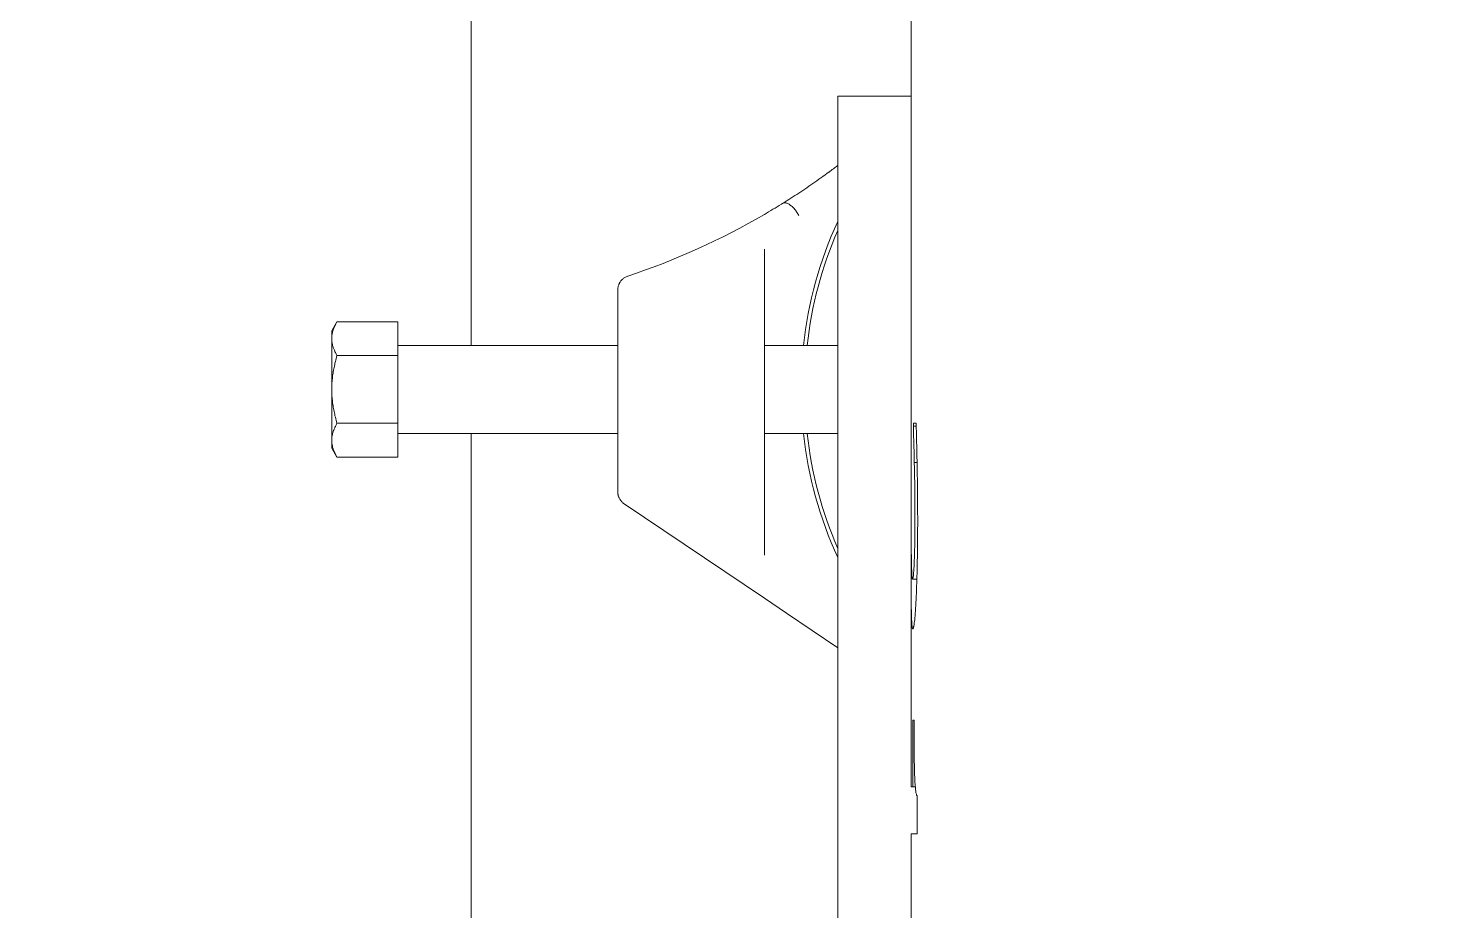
# Model space of a CAD drawing. Extents: x -965262 to 1142518, y -357520 to 71675.
# Drawn here: x -852847.7 to -852655.2, y -93764.9 to -93644.6 of the extents above; entities that cross this region are included whole.
import ezdxf

# ---------------------------------------------------------------- set-up
doc = ezdxf.new("R2010")
doc.units = 0
doc.header["$LTSCALE"] = 10
doc.layers.get('0').update_dxf_attribs({"linetype": 'CONTINUOUS', "lineweight": 30})
doc.layers.add('Оборудование', color=7, linetype='CONTINUOUS', lineweight=30)

msp = doc.modelspace()

# ---------------------------------------------------------------- hatches: boundary and pattern name
at = {"lineweight": 30, "true_color": 0x1b8828}
h = msp.add_hatch(color=106, dxfattribs=at)
h.dxf.hatch_style = 1
h.paths.add_polyline_path([(-851459.79, -90277.67), (-853359.79, -90277.67), (-853359.79, -94944.84), (-851459.79, -94944.84)])
h.paths.add_polyline_path([(-851559.79, -94844.84), (-853259.79, -94844.84), (-853259.79, -90344.85), (-851559.79, -90344.85)], flags=16)

# ---------------------------------------------------------------- linework, layer by layer
at = {"layer": 'Оборудование', "color": 7, "lineweight": 0}
for p, q in [((-852727.29, -93707.29, -2902.58), (-852727.29, -93449.84, -2902.58)), ((-852787.29, -93687.84, -2902.58), (-852787.29, -93593.84, -2902.58)), ((-852737.29, -93653.84, -2902.58), (-852727.29, -93653.84, -2902.58)), ((-852737.29, -94363.84, -2902.58), (-852737.29, -93653.84, -2902.58)), ((-852740.4, -93665.57, -2902.58), (-852740.68, -93665.76, -2902.58)), ((-852740.13, -93665.38, -2902.58), (-852740.4, -93665.57, -2902.58)), ((-852739.85, -93665.18, -2902.58), (-852740.13, -93665.38, -2902.58)), ((-852739.57, -93664.99, -2902.58), (-852739.85, -93665.18, -2902.58)), ((-852739.3, -93664.79, -2902.58), (-852739.57, -93664.99, -2902.58)), ((-852739.02, -93664.59, -2902.58), (-852739.3, -93664.79, -2902.58)), ((-852738.75, -93664.39, -2902.58), (-852739.02, -93664.59, -2902.58)), ((-852738.47, -93664.19, -2902.58), (-852738.75, -93664.39, -2902.58)), ((-852743.41, -93667.59, -2902.58), (-852743.67, -93667.76, -2902.58)), ((-852743.14, -93667.41, -2902.58), (-852743.41, -93667.59, -2902.58)), ((-852742.87, -93667.24, -2902.58), (-852743.14, -93667.41, -2902.58)), ((-852742.6, -93667.06, -2902.58), (-852742.87, -93667.24, -2902.58)), ((-852742.33, -93666.88, -2902.58), (-852742.6, -93667.06, -2902.58)), ((-852742.05, -93666.7, -2902.58), (-852742.33, -93666.88, -2902.58)), ((-852741.78, -93666.52, -2902.58), (-852742.05, -93666.7, -2902.58)), ((-852741.51, -93666.33, -2902.58), (-852741.78, -93666.52, -2902.58)), ((-852741.23, -93666.14, -2902.58), (-852741.51, -93666.33, -2902.58)), ((-852740.95, -93665.96, -2902.58), (-852741.23, -93666.14, -2902.58)), ((-852740.68, -93665.76, -2902.58), (-852740.95, -93665.96, -2902.58)), ((-852744.72, -93668.42, -2902.58), (-852744.98, -93668.58, -2902.58)), ((-852744.98, -93668.58, -2902.58), (-852744.96, -93668.57, -2902.58)), ((-852744.96, -93668.57, -2902.58), (-852744.95, -93668.56, -2902.58)), ((-852744.95, -93668.56, -2902.58), (-852744.93, -93668.55, -2902.58)), ((-852744.93, -93668.55, -2902.58), (-852744.92, -93668.54, -2902.58)), ((-852744.92, -93668.54, -2902.58), (-852744.9, -93668.53, -2902.58)), ((-852744.9, -93668.53, -2902.58), (-852744.89, -93668.53, -2902.58)), ((-852744.89, -93668.53, -2902.58), (-852744.88, -93668.52, -2902.58)), ((-852744.88, -93668.52, -2902.58), (-852744.86, -93668.51, -2902.58)), ((-852744.86, -93668.51, -2902.58), (-852744.85, -93668.5, -2902.58)), ((-852744.85, -93668.5, -2902.58), (-852744.83, -93668.49, -2902.58)), ((-852744.83, -93668.49, -2902.58), (-852744.82, -93668.48, -2902.58)), ((-852744.82, -93668.48, -2902.58), (-852744.8, -93668.48, -2902.58)), ((-852744.8, -93668.48, -2902.58), (-852744.79, -93668.47, -2902.58)), ((-852744.79, -93668.47, -2902.58), (-852744.78, -93668.46, -2902.58)), ((-852744.78, -93668.46, -2902.58), (-852744.76, -93668.45, -2902.58)), ((-852744.76, -93668.45, -2902.58), (-852744.75, -93668.45, -2902.58)), ((-852744.75, -93668.45, -2902.58), (-852744.74, -93668.44, -2902.58)), ((-852744.74, -93668.44, -2902.58), (-852744.72, -93668.43, -2902.58)), ((-852744.46, -93668.26, -2902.58), (-852744.72, -93668.42, -2902.58)), ((-852744.72, -93668.43, -2902.58), (-852744.71, -93668.43, -2902.58)), ((-852744.71, -93668.43, -2902.58), (-852744.7, -93668.42, -2902.58)), ((-852744.7, -93668.42, -2902.58), (-852744.69, -93668.42, -2902.58)), ((-852744.69, -93668.42, -2902.58), (-852744.68, -93668.41, -2902.58)), ((-852744.68, -93668.41, -2902.58), (-852744.67, -93668.41, -2902.58)), ((-852744.67, -93668.41, -2902.58), (-852744.66, -93668.41, -2902.58)), ((-852744.66, -93668.41, -2902.58), (-852744.59, -93668.39, -2902.58)), ((-852744.59, -93668.39, -2902.58), (-852744.52, -93668.39, -2902.58)), ((-852744.52, -93668.39, -2902.58), (-852744.44, -93668.39, -2902.58)), ((-852744.2, -93668.09, -2902.58), (-852744.46, -93668.26, -2902.58)), ((-852744.44, -93668.39, -2902.58), (-852744.36, -93668.41, -2902.58)), ((-852744.36, -93668.41, -2902.58), (-852744.27, -93668.43, -2902.58)), ((-852744.27, -93668.43, -2902.58), (-852744.18, -93668.46, -2902.58)), ((-852743.94, -93667.93, -2902.58), (-852744.2, -93668.09, -2902.58)), ((-852744.18, -93668.46, -2902.58), (-852744.09, -93668.5, -2902.58)), ((-852744.09, -93668.5, -2902.58), (-852744, -93668.55, -2902.58)), ((-852744, -93668.55, -2902.58), (-852743.91, -93668.6, -2902.58)), ((-852743.67, -93667.76, -2902.58), (-852743.94, -93667.93, -2902.58)), ((-852743.91, -93668.6, -2902.58), (-852743.81, -93668.67, -2902.58)), ((-852743.81, -93668.67, -2902.58), (-852743.71, -93668.74, -2902.58)), ((-852743.71, -93668.74, -2902.58), (-852743.62, -93668.81, -2902.58)), ((-852743.62, -93668.81, -2902.58), (-852743.52, -93668.9, -2902.58)), ((-852743.52, -93668.9, -2902.58), (-852743.42, -93668.99, -2902.58)), ((-852743.42, -93668.99, -2902.58), (-852743.33, -93669.08, -2902.58)), ((-852743.33, -93669.08, -2902.58), (-852743.24, -93669.19, -2902.58)), ((-852743.24, -93669.19, -2902.58), (-852743.15, -93669.29, -2902.58)), ((-852743.15, -93669.29, -2902.58), (-852743.06, -93669.4, -2902.58)), ((-852743.06, -93669.4, -2902.58), (-852742.97, -93669.52, -2902.58)), ((-852742.97, -93669.52, -2902.58), (-852742.89, -93669.64, -2902.58)), ((-852742.89, -93669.64, -2902.58), (-852742.81, -93669.76, -2902.58)), ((-852742.81, -93669.76, -2902.58), (-852742.74, -93669.88, -2902.58)), ((-852742.74, -93669.88, -2902.58), (-852742.67, -93670, -2902.58)), ((-852742.67, -93670, -2902.58), (-852742.61, -93670.12, -2902.58)), ((-852747.29, -93680.57, -2902.58), (-852747.29, -93674.7, -2902.58)), ((-852767.03, -93679.29, -2902.58), (-852766.97, -93679.21, -2902.58)), ((-852766.97, -93679.21, -2902.58), (-852766.91, -93679.12, -2902.58)), ((-852766.91, -93679.12, -2902.58), (-852766.85, -93679.04, -2902.58)), ((-852766.85, -93679.04, -2902.58), (-852766.78, -93678.96, -2902.58)), ((-852766.78, -93678.96, -2902.58), (-852766.71, -93678.88, -2902.58)), ((-852766.71, -93678.88, -2902.58), (-852766.64, -93678.81, -2902.58)), ((-852766.64, -93678.81, -2902.58), (-852766.56, -93678.74, -2902.58)), ((-852766.56, -93678.74, -2902.58), (-852766.48, -93678.68, -2902.58)), ((-852766.48, -93678.68, -2902.58), (-852766.39, -93678.62, -2902.58)), ((-852766.39, -93678.62, -2902.58), (-852766.3, -93678.56, -2902.58)), ((-852766.3, -93678.56, -2902.58), (-852766.21, -93678.51, -2902.58)), ((-852766.21, -93678.51, -2902.58), (-852766.12, -93678.47, -2902.58)), ((-852766.12, -93678.47, -2902.58), (-852766.02, -93678.43, -2902.58)), ((-852766.02, -93678.43, -2902.58), (-852765.92, -93678.39, -2902.58)), ((-852767.29, -93680.19, -2902.58), (-852767.28, -93680.08, -2902.58)), ((-852767.29, -93680.29, -2902.58), (-852767.29, -93680.19, -2902.58)), ((-852767.29, -93680.29, -2902.58), (-852767.29, -93680.81, -2902.58)), ((-852767.29, -93680.81, -2902.58), (-852767.29, -93706.89, -2902.58)), ((-852767.28, -93680.08, -2902.58), (-852767.27, -93679.98, -2902.58)), ((-852767.27, -93679.98, -2902.58), (-852767.25, -93679.88, -2902.58)), ((-852767.25, -93679.88, -2902.58), (-852767.22, -93679.77, -2902.58)), ((-852767.22, -93679.77, -2902.58), (-852767.19, -93679.67, -2902.58)), ((-852767.19, -93679.67, -2902.58), (-852767.16, -93679.58, -2902.58)), ((-852767.16, -93679.58, -2902.58), (-852767.12, -93679.48, -2902.58)), ((-852767.12, -93679.48, -2902.58), (-852767.07, -93679.39, -2902.58)), ((-852767.07, -93679.39, -2902.58), (-852767.03, -93679.29, -2902.58)), ((-852747.29, -93707.23, -2902.58), (-852747.29, -93680.57, -2902.58)), ((-852806.29, -93685.84, -2902.58), (-852805.58, -93684.6, -2902.58)), ((-852805.75, -93684.91, -2902.58), (-852805.8, -93685.02, -2902.58)), ((-852805.69, -93684.81, -2902.58), (-852805.75, -93684.91, -2902.58)), ((-852805.64, -93684.71, -2902.58), (-852805.69, -93684.81, -2902.58)), ((-852805.58, -93684.6, -2902.58), (-852805.64, -93684.71, -2902.58)), ((-852797.29, -93684.6, -2902.58), (-852805.58, -93684.6, -2902.58)), ((-852797.29, -93684.6, -2902.58), (-852797.29, -93689.22, -2902.58)), ((-852806.29, -93685.84, -2902.58), (-852806.29, -93686.91, -2902.58)), ((-852806.28, -93686.63, -2902.58), (-852806.29, -93686.72, -2902.58)), ((-852806.29, -93686.72, -2902.58), (-852806.29, -93686.82, -2902.58)), ((-852806.29, -93686.82, -2902.58), (-852806.29, -93686.91, -2902.58)), ((-852806.29, -93686.91, -2902.58), (-852806.29, -93693.84, -2902.58)), ((-852806.29, -93686.91, -2902.58), (-852806.29, -93687, -2902.58)), ((-852806.27, -93686.54, -2902.58), (-852806.28, -93686.63, -2902.58)), ((-852806.26, -93686.45, -2902.58), (-852806.27, -93686.54, -2902.58)), ((-852806.25, -93686.36, -2902.58), (-852806.26, -93686.45, -2902.58)), ((-852806.23, -93686.26, -2902.58), (-852806.25, -93686.36, -2902.58)), ((-852806.21, -93686.17, -2902.58), (-852806.23, -93686.26, -2902.58)), ((-852806.19, -93686.08, -2902.58), (-852806.21, -93686.17, -2902.58)), ((-852806.17, -93685.99, -2902.58), (-852806.19, -93686.08, -2902.58)), ((-852806.14, -93685.89, -2902.58), (-852806.17, -93685.99, -2902.58)), ((-852806.12, -93685.8, -2902.58), (-852806.14, -93685.89, -2902.58)), ((-852806.08, -93685.7, -2902.58), (-852806.12, -93685.8, -2902.58)), ((-852806.05, -93685.61, -2902.58), (-852806.08, -93685.7, -2902.58)), ((-852806.02, -93685.51, -2902.58), (-852806.05, -93685.61, -2902.58)), ((-852805.98, -93685.41, -2902.58), (-852806.02, -93685.51, -2902.58)), ((-852805.94, -93685.32, -2902.58), (-852805.98, -93685.41, -2902.58)), ((-852805.89, -93685.22, -2902.58), (-852805.94, -93685.32, -2902.58)), ((-852805.85, -93685.12, -2902.58), (-852805.89, -93685.22, -2902.58)), ((-852805.8, -93685.02, -2902.58), (-852805.85, -93685.12, -2902.58)), ((-852806.29, -93687, -2902.58), (-852806.29, -93687.09, -2902.58)), ((-852806.29, -93687.09, -2902.58), (-852806.28, -93687.19, -2902.58)), ((-852806.28, -93687.19, -2902.58), (-852806.27, -93687.28, -2902.58)), ((-852806.27, -93687.28, -2902.58), (-852806.26, -93687.37, -2902.58)), ((-852806.26, -93687.37, -2902.58), (-852806.25, -93687.46, -2902.58)), ((-852806.25, -93687.46, -2902.58), (-852806.23, -93687.56, -2902.58)), ((-852806.23, -93687.56, -2902.58), (-852806.21, -93687.65, -2902.58)), ((-852806.21, -93687.65, -2902.58), (-852806.19, -93687.74, -2902.58)), ((-852806.19, -93687.74, -2902.58), (-852806.17, -93687.83, -2902.58)), ((-852806.17, -93687.83, -2902.58), (-852806.14, -93687.93, -2902.58)), ((-852806.14, -93687.93, -2902.58), (-852806.12, -93688.02, -2902.58)), ((-852806.12, -93688.02, -2902.58), (-852806.08, -93688.12, -2902.58)), ((-852806.08, -93688.12, -2902.58), (-852806.05, -93688.21, -2902.58)), ((-852806.05, -93688.21, -2902.58), (-852806.02, -93688.31, -2902.58)), ((-852806.02, -93688.31, -2902.58), (-852805.98, -93688.41, -2902.58)), ((-852805.98, -93688.41, -2902.58), (-852805.94, -93688.5, -2902.58)), ((-852805.94, -93688.5, -2902.58), (-852805.89, -93688.6, -2902.58)), ((-852805.89, -93688.6, -2902.58), (-852805.85, -93688.7, -2902.58)), ((-852805.85, -93688.7, -2902.58), (-852805.8, -93688.8, -2902.58)), ((-852805.8, -93688.8, -2902.58), (-852805.75, -93688.9, -2902.58)), ((-852797.29, -93687.84, -2902.58), (-852767.29, -93687.84, -2902.58)), ((-852747.29, -93687.84, -2902.58), (-852737.29, -93687.84, -2902.58)), ((-852805.94, -93690.65, -2902.58), (-852805.98, -93690.85, -2902.58)), ((-852805.89, -93690.45, -2902.58), (-852805.94, -93690.65, -2902.58)), ((-852805.85, -93690.25, -2902.58), (-852805.89, -93690.45, -2902.58)), ((-852805.8, -93690.05, -2902.58), (-852805.85, -93690.25, -2902.58)), ((-852805.75, -93689.85, -2902.58), (-852805.8, -93690.05, -2902.58)), ((-852805.75, -93688.9, -2902.58), (-852805.69, -93689.01, -2902.58)), ((-852805.69, -93689.64, -2902.58), (-852805.75, -93689.85, -2902.58)), ((-852805.69, -93689.01, -2902.58), (-852805.64, -93689.11, -2902.58)), ((-852805.64, -93689.43, -2902.58), (-852805.69, -93689.64, -2902.58)), ((-852805.64, -93689.11, -2902.58), (-852805.58, -93689.22, -2902.58)), ((-852805.58, -93689.22, -2902.58), (-852805.64, -93689.43, -2902.58)), ((-852797.29, -93689.22, -2902.58), (-852805.58, -93689.22, -2902.58)), ((-852797.29, -93689.22, -2902.58), (-852797.29, -93698.46, -2902.58)), ((-852806.23, -93692.55, -2902.58), (-852806.25, -93692.73, -2902.58)), ((-852806.21, -93692.36, -2902.58), (-852806.23, -93692.55, -2902.58)), ((-852806.19, -93692.17, -2902.58), (-852806.21, -93692.36, -2902.58)), ((-852806.17, -93691.99, -2902.58), (-852806.19, -93692.17, -2902.58)), ((-852806.14, -93691.8, -2902.58), (-852806.17, -93691.99, -2902.58)), ((-852806.12, -93691.61, -2902.58), (-852806.14, -93691.8, -2902.58)), ((-852806.08, -93691.42, -2902.58), (-852806.12, -93691.61, -2902.58)), ((-852806.05, -93691.23, -2902.58), (-852806.08, -93691.42, -2902.58)), ((-852806.02, -93691.04, -2902.58), (-852806.05, -93691.23, -2902.58)), ((-852805.98, -93690.85, -2902.58), (-852806.02, -93691.04, -2902.58)), ((-852806.28, -93693.28, -2902.58), (-852806.29, -93693.47, -2902.58)), ((-852806.29, -93693.47, -2902.58), (-852806.29, -93693.65, -2902.58)), ((-852806.29, -93693.65, -2902.58), (-852806.29, -93693.84, -2902.58)), ((-852806.29, -93693.84, -2902.58), (-852806.29, -93700.77, -2902.58)), ((-852806.29, -93693.84, -2902.58), (-852806.29, -93694.02, -2902.58)), ((-852806.29, -93694.02, -2902.58), (-852806.29, -93694.21, -2902.58)), ((-852806.29, -93694.21, -2902.58), (-852806.28, -93694.39, -2902.58)), ((-852806.27, -93693.1, -2902.58), (-852806.28, -93693.28, -2902.58)), ((-852806.28, -93694.39, -2902.58), (-852806.27, -93694.58, -2902.58)), ((-852806.26, -93692.92, -2902.58), (-852806.27, -93693.1, -2902.58)), ((-852806.27, -93694.58, -2902.58), (-852806.26, -93694.76, -2902.58)), ((-852806.25, -93692.73, -2902.58), (-852806.26, -93692.92, -2902.58)), ((-852806.26, -93694.76, -2902.58), (-852806.25, -93694.95, -2902.58)), ((-852806.25, -93694.95, -2902.58), (-852806.23, -93695.13, -2902.58)), ((-852806.23, -93695.13, -2902.58), (-852806.21, -93695.32, -2902.58)), ((-852806.21, -93695.32, -2902.58), (-852806.19, -93695.5, -2902.58)), ((-852806.19, -93695.5, -2902.58), (-852806.17, -93695.69, -2902.58)), ((-852806.17, -93695.69, -2902.58), (-852806.14, -93695.87, -2902.58)), ((-852806.14, -93695.87, -2902.58), (-852806.12, -93696.06, -2902.58)), ((-852806.12, -93696.06, -2902.58), (-852806.08, -93696.25, -2902.58)), ((-852806.08, -93696.25, -2902.58), (-852806.05, -93696.44, -2902.58)), ((-852806.05, -93696.44, -2902.58), (-852806.02, -93696.64, -2902.58)), ((-852806.02, -93696.64, -2902.58), (-852805.98, -93696.83, -2902.58)), ((-852805.98, -93696.83, -2902.58), (-852805.94, -93697.02, -2902.58)), ((-852805.94, -93697.02, -2902.58), (-852805.89, -93697.22, -2902.58)), ((-852805.89, -93697.22, -2902.58), (-852805.85, -93697.42, -2902.58)), ((-852805.85, -93697.42, -2902.58), (-852805.8, -93697.62, -2902.58)), ((-852805.8, -93697.62, -2902.58), (-852805.75, -93697.83, -2902.58)), ((-852805.75, -93697.83, -2902.58), (-852805.69, -93698.03, -2902.58)), ((-852805.69, -93698.03, -2902.58), (-852805.64, -93698.24, -2902.58)), ((-852805.64, -93698.24, -2902.58), (-852805.58, -93698.46, -2902.58)), ((-852805.58, -93698.46, -2902.58), (-852805.64, -93698.56, -2902.58)), ((-852797.29, -93698.46, -2902.58), (-852805.58, -93698.46, -2902.58)), ((-852797.29, -93698.46, -2902.58), (-852797.29, -93703.08, -2902.58)), ((-852726.59, -93698.46, -2902.58), (-852726.97, -93698.46, -2902.58)), ((-852726.97, -93698.86, -2902.58), (-852726.97, -93698.46, -2902.58)), ((-852726.59, -93698.46, -2902.58), (-852726.58, -93698.8, -2902.58)), ((-852806.27, -93700.4, -2902.58), (-852806.28, -93700.49, -2902.58)), ((-852806.26, -93700.3, -2902.58), (-852806.27, -93700.4, -2902.58)), ((-852806.25, -93700.21, -2902.58), (-852806.26, -93700.3, -2902.58)), ((-852806.23, -93700.12, -2902.58), (-852806.25, -93700.21, -2902.58)), ((-852806.21, -93700.03, -2902.58), (-852806.23, -93700.12, -2902.58)), ((-852806.19, -93699.93, -2902.58), (-852806.21, -93700.03, -2902.58)), ((-852806.17, -93699.84, -2902.58), (-852806.19, -93699.93, -2902.58)), ((-852806.14, -93699.75, -2902.58), (-852806.17, -93699.84, -2902.58)), ((-852806.12, -93699.65, -2902.58), (-852806.14, -93699.75, -2902.58)), ((-852806.08, -93699.56, -2902.58), (-852806.12, -93699.65, -2902.58)), ((-852806.05, -93699.46, -2902.58), (-852806.08, -93699.56, -2902.58)), ((-852806.02, -93699.37, -2902.58), (-852806.05, -93699.46, -2902.58)), ((-852805.98, -93699.27, -2902.58), (-852806.02, -93699.37, -2902.58)), ((-852805.94, -93699.17, -2902.58), (-852805.98, -93699.27, -2902.58)), ((-852805.89, -93699.07, -2902.58), (-852805.94, -93699.17, -2902.58)), ((-852805.85, -93698.97, -2902.58), (-852805.89, -93699.07, -2902.58)), ((-852805.8, -93698.87, -2902.58), (-852805.85, -93698.97, -2902.58)), ((-852805.75, -93698.77, -2902.58), (-852805.8, -93698.87, -2902.58)), ((-852805.69, -93698.67, -2902.58), (-852805.75, -93698.77, -2902.58)), ((-852805.64, -93698.56, -2902.58), (-852805.69, -93698.67, -2902.58)), ((-852797.29, -93699.84, -2902.58), (-852767.29, -93699.84, -2902.58)), ((-852787.29, -94317.84, -2902.58), (-852787.29, -93699.84, -2902.58)), ((-852747.29, -93699.84, -2902.58), (-852737.29, -93699.84, -2902.58)), ((-852726.58, -93698.86, -2902.58), (-852726.97, -93698.86, -2902.58)), ((-852726.97, -93699.06, -2902.58), (-852726.97, -93698.86, -2902.58)), ((-852726.96, -93699.25, -2902.58), (-852726.97, -93699.06, -2902.58)), ((-852726.95, -93699.45, -2902.58), (-852726.96, -93699.25, -2902.58)), ((-852726.95, -93699.64, -2902.58), (-852726.95, -93699.45, -2902.58)), ((-852726.94, -93699.84, -2902.58), (-852726.95, -93699.64, -2902.58)), ((-852726.94, -93700.04, -2902.58), (-852726.94, -93699.84, -2902.58)), ((-852726.93, -93700.24, -2902.58), (-852726.94, -93700.04, -2902.58)), ((-852726.93, -93700.43, -2902.58), (-852726.93, -93700.24, -2902.58)), ((-852726.58, -93698.8, -2902.58), (-852726.57, -93699.15, -2902.58)), ((-852726.57, -93699.15, -2902.58), (-852726.56, -93699.51, -2902.58)), ((-852726.56, -93699.51, -2902.58), (-852726.55, -93699.89, -2902.58)), ((-852726.55, -93699.89, -2902.58), (-852726.54, -93700.27, -2902.58)), ((-852726.54, -93700.27, -2902.58), (-852726.53, -93700.66, -2902.58)), ((-852806.28, -93700.49, -2902.58), (-852806.29, -93700.58, -2902.58)), ((-852806.29, -93700.58, -2902.58), (-852806.29, -93700.67, -2902.58)), ((-852806.29, -93700.67, -2902.58), (-852806.29, -93700.77, -2902.58)), ((-852806.29, -93700.77, -2902.58), (-852806.29, -93701.84, -2902.58)), ((-852806.29, -93700.77, -2902.58), (-852806.29, -93700.86, -2902.58)), ((-852806.29, -93700.86, -2902.58), (-852806.29, -93700.95, -2902.58)), ((-852806.29, -93700.95, -2902.58), (-852806.28, -93701.04, -2902.58)), ((-852806.29, -93701.84, -2902.58), (-852805.58, -93703.08, -2902.58)), ((-852806.28, -93701.04, -2902.58), (-852806.27, -93701.14, -2902.58)), ((-852806.27, -93701.14, -2902.58), (-852806.26, -93701.23, -2902.58)), ((-852806.26, -93701.23, -2902.58), (-852806.25, -93701.32, -2902.58)), ((-852806.25, -93701.32, -2902.58), (-852806.23, -93701.41, -2902.58)), ((-852806.23, -93701.41, -2902.58), (-852806.21, -93701.5, -2902.58)), ((-852806.21, -93701.5, -2902.58), (-852806.19, -93701.6, -2902.58)), ((-852806.19, -93701.6, -2902.58), (-852806.17, -93701.69, -2902.58)), ((-852806.17, -93701.69, -2902.58), (-852806.14, -93701.78, -2902.58)), ((-852806.14, -93701.78, -2902.58), (-852806.12, -93701.88, -2902.58)), ((-852806.12, -93701.88, -2902.58), (-852806.08, -93701.97, -2902.58)), ((-852806.08, -93701.97, -2902.58), (-852806.05, -93702.07, -2902.58)), ((-852806.05, -93702.07, -2902.58), (-852806.02, -93702.16, -2902.58)), ((-852806.02, -93702.16, -2902.58), (-852805.98, -93702.26, -2902.58)), ((-852805.98, -93702.26, -2902.58), (-852805.94, -93702.36, -2902.58)), ((-852726.92, -93700.63, -2902.58), (-852726.93, -93700.43, -2902.58)), ((-852726.91, -93700.83, -2902.58), (-852726.92, -93700.63, -2902.58)), ((-852726.91, -93701.03, -2902.58), (-852726.91, -93700.83, -2902.58)), ((-852726.9, -93701.24, -2902.58), (-852726.91, -93701.03, -2902.58)), ((-852726.9, -93701.44, -2902.58), (-852726.9, -93701.24, -2902.58)), ((-852726.89, -93701.65, -2902.58), (-852726.9, -93701.44, -2902.58)), ((-852726.89, -93701.86, -2902.58), (-852726.89, -93701.65, -2902.58)), ((-852726.88, -93702.07, -2902.58), (-852726.89, -93701.86, -2902.58)), ((-852726.88, -93702.29, -2902.58), (-852726.88, -93702.07, -2902.58)), ((-852726.87, -93702.5, -2902.58), (-852726.88, -93702.29, -2902.58)), ((-852726.53, -93700.66, -2902.58), (-852726.52, -93701.06, -2902.58)), ((-852726.52, -93701.06, -2902.58), (-852726.51, -93701.46, -2902.58)), ((-852726.51, -93701.46, -2902.58), (-852726.5, -93701.87, -2902.58)), ((-852726.5, -93701.87, -2902.58), (-852726.49, -93702.29, -2902.58)), ((-852726.49, -93702.29, -2902.58), (-852726.48, -93702.71, -2902.58)), ((-852805.94, -93702.36, -2902.58), (-852805.89, -93702.46, -2902.58)), ((-852805.89, -93702.46, -2902.58), (-852805.85, -93702.56, -2902.58)), ((-852805.85, -93702.56, -2902.58), (-852805.8, -93702.66, -2902.58)), ((-852805.8, -93702.66, -2902.58), (-852805.75, -93702.76, -2902.58)), ((-852805.75, -93702.76, -2902.58), (-852805.69, -93702.86, -2902.58)), ((-852805.69, -93702.86, -2902.58), (-852805.64, -93702.97, -2902.58)), ((-852805.64, -93702.97, -2902.58), (-852805.58, -93703.08, -2902.58)), ((-852797.29, -93703.08, -2902.58), (-852805.58, -93703.08, -2902.58)), ((-852726.86, -93702.72, -2902.58), (-852726.87, -93702.5, -2902.58)), ((-852726.86, -93702.94, -2902.58), (-852726.86, -93702.72, -2902.58)), ((-852726.85, -93703.15, -2902.58), (-852726.86, -93702.94, -2902.58)), ((-852726.85, -93703.37, -2902.58), (-852726.85, -93703.15, -2902.58)), ((-852726.84, -93703.59, -2902.58), (-852726.85, -93703.37, -2902.58)), ((-852726.84, -93703.81, -2902.58), (-852726.84, -93703.59, -2902.58)), ((-852726.46, -93703.81, -2902.58), (-852726.84, -93703.81, -2902.58)), ((-852726.83, -93704.57, -2902.58), (-852726.84, -93703.81, -2902.58)), ((-852726.48, -93702.71, -2902.58), (-852726.48, -93703.13, -2902.58)), ((-852726.48, -93703.13, -2902.58), (-852726.47, -93703.55, -2902.58)), ((-852726.47, -93703.55, -2902.58), (-852726.46, -93703.97, -2902.58)), ((-852726.46, -93703.97, -2902.58), (-852726.45, -93704.4, -2902.58)), ((-852726.81, -93705.26, -2902.58), (-852726.83, -93704.57, -2902.58)), ((-852726.8, -93705.88, -2902.58), (-852726.81, -93705.26, -2902.58)), ((-852726.79, -93706.41, -2902.58), (-852726.8, -93705.88, -2902.58)), ((-852726.45, -93704.4, -2902.58), (-852726.44, -93704.88, -2902.58)), ((-852726.44, -93704.88, -2902.58), (-852726.43, -93705.46, -2902.58)), ((-852726.43, -93705.46, -2902.58), (-852726.42, -93706.12, -2902.58)), ((-852726.42, -93706.12, -2902.58), (-852726.41, -93706.86, -2902.58)), ((-852767.29, -93706.89, -2902.58), (-852767.29, -93707.77, -2902.58)), ((-852767.29, -93707.86, -2902.58), (-852767.29, -93707.77, -2902.58)), ((-852767.28, -93707.94, -2902.58), (-852767.29, -93707.86, -2902.58)), ((-852767.28, -93708.02, -2902.58), (-852767.28, -93707.94, -2902.58)), ((-852767.26, -93708.1, -2902.58), (-852767.28, -93708.02, -2902.58)), ((-852767.25, -93708.18, -2902.58), (-852767.26, -93708.1, -2902.58)), ((-852747.29, -93716.44, -2902.58), (-852747.29, -93707.23, -2902.58)), ((-852727.29, -93710.13, -2902.58), (-852727.29, -93707.29, -2902.58)), ((-852727.27, -93707.29, -2902.58), (-852727.29, -93707.29, -2902.58)), ((-852727.27, -93707.29, -2902.58), (-852727.27, -93709.52, -2902.58)), ((-852726.79, -93706.86, -2902.58), (-852726.79, -93706.41, -2902.58)), ((-852726.78, -93707.19, -2902.58), (-852726.79, -93706.86, -2902.58)), ((-852726.78, -93707.42, -2902.58), (-852726.78, -93707.19, -2902.58)), ((-852726.78, -93707.63, -2902.58), (-852726.78, -93707.42, -2902.58)), ((-852726.77, -93707.84, -2902.58), (-852726.78, -93707.63, -2902.58)), ((-852726.77, -93708.04, -2902.58), (-852726.77, -93707.84, -2902.58)), ((-852726.77, -93708.25, -2902.58), (-852726.77, -93708.04, -2902.58)), ((-852726.41, -93706.86, -2902.58), (-852726.4, -93707.68, -2902.58)), ((-852726.4, -93707.68, -2902.58), (-852726.4, -93708.56, -2902.58)), ((-852767.23, -93708.26, -2902.58), (-852767.25, -93708.18, -2902.58)), ((-852767.21, -93708.34, -2902.58), (-852767.23, -93708.26, -2902.58)), ((-852767.19, -93708.41, -2902.58), (-852767.21, -93708.34, -2902.58)), ((-852767.16, -93708.49, -2902.58), (-852767.19, -93708.41, -2902.58)), ((-852767.13, -93708.57, -2902.58), (-852767.16, -93708.49, -2902.58)), ((-852767.09, -93708.64, -2902.58), (-852767.13, -93708.57, -2902.58)), ((-852767.06, -93708.71, -2902.58), (-852767.09, -93708.64, -2902.58)), ((-852767.02, -93708.78, -2902.58), (-852767.06, -93708.71, -2902.58)), ((-852766.97, -93708.85, -2902.58), (-852767.02, -93708.78, -2902.58)), ((-852766.93, -93708.92, -2902.58), (-852766.97, -93708.85, -2902.58)), ((-852766.88, -93708.99, -2902.58), (-852766.93, -93708.92, -2902.58)), ((-852766.83, -93709.05, -2902.58), (-852766.88, -93708.99, -2902.58)), ((-852766.78, -93709.11, -2902.58), (-852766.83, -93709.05, -2902.58)), ((-852766.72, -93709.17, -2902.58), (-852766.78, -93709.11, -2902.58)), ((-852766.66, -93709.23, -2902.58), (-852766.72, -93709.17, -2902.58)), ((-852766.6, -93709.28, -2902.58), (-852766.66, -93709.23, -2902.58)), ((-852766.54, -93709.34, -2902.58), (-852766.6, -93709.28, -2902.58)), ((-852766.48, -93709.39, -2902.58), (-852766.54, -93709.34, -2902.58)), ((-852766.41, -93709.43, -2902.58), (-852766.48, -93709.39, -2902.58)), ((-852766.41, -93709.43, -2902.58), (-852766.41, -93709.43, -2902.58)), ((-852747.29, -93722.32, -2902.58), (-852766.41, -93709.43, -2902.58)), ((-852727.27, -93709.52, -2902.58), (-852727.27, -93710.2, -2902.58)), ((-852726.77, -93708.46, -2902.58), (-852726.77, -93708.25, -2902.58)), ((-852726.77, -93708.67, -2902.58), (-852726.77, -93708.46, -2902.58)), ((-852726.76, -93708.87, -2902.58), (-852726.77, -93708.67, -2902.58)), ((-852726.76, -93709.08, -2902.58), (-852726.76, -93708.87, -2902.58)), ((-852726.76, -93709.29, -2902.58), (-852726.76, -93709.08, -2902.58)), ((-852726.76, -93709.5, -2902.58), (-852726.76, -93709.29, -2902.58)), ((-852726.76, -93709.71, -2902.58), (-852726.76, -93709.5, -2902.58)), ((-852726.76, -93709.92, -2902.58), (-852726.76, -93709.71, -2902.58)), ((-852726.76, -93710.13, -2902.58), (-852726.76, -93709.92, -2902.58)), ((-852726.4, -93708.56, -2902.58), (-852726.39, -93709.49, -2902.58)), ((-852726.39, -93709.49, -2902.58), (-852726.39, -93710.48, -2902.58)), ((-852727.29, -93710.59, -2902.58), (-852727.29, -93710.13, -2902.58)), ((-852727.29, -93711.04, -2902.58), (-852727.29, -93710.59, -2902.58)), ((-852727.29, -93711.48, -2902.58), (-852727.29, -93711.04, -2902.58)), ((-852727.29, -93711.89, -2902.58), (-852727.29, -93711.48, -2902.58)), ((-852727.29, -93712.29, -2902.58), (-852727.29, -93711.89, -2902.58)), ((-852727.27, -93710.2, -2902.58), (-852727.27, -93710.89, -2902.58)), ((-852727.27, -93710.89, -2902.58), (-852727.27, -93711.57, -2902.58)), ((-852727.27, -93711.57, -2902.58), (-852727.27, -93712.25, -2902.58)), ((-852726.76, -93710.34, -2902.58), (-852726.76, -93710.13, -2902.58)), ((-852726.76, -93710.55, -2902.58), (-852726.76, -93710.34, -2902.58)), ((-852726.76, -93710.77, -2902.58), (-852726.76, -93710.55, -2902.58)), ((-852726.76, -93710.98, -2902.58), (-852726.76, -93710.77, -2902.58)), ((-852726.76, -93711.59, -2902.58), (-852726.76, -93710.98, -2902.58)), ((-852726.76, -93712.15, -2902.58), (-852726.76, -93711.59, -2902.58)), ((-852726.39, -93710.48, -2902.58), (-852726.38, -93711.5, -2902.58)), ((-852726.38, -93711.5, -2902.58), (-852726.38, -93711.94, -2902.58)), ((-852726.38, -93711.94, -2902.58), (-852726.38, -93712.37, -2902.58)), ((-852727.29, -93712.68, -2902.58), (-852727.29, -93712.29, -2902.58)), ((-852727.29, -93713.04, -2902.58), (-852727.29, -93712.68, -2902.58)), ((-852727.29, -93713.39, -2902.58), (-852727.29, -93713.04, -2902.58)), ((-852727.29, -93713.71, -2902.58), (-852727.29, -93713.39, -2902.58)), ((-852727.28, -93714.02, -2902.58), (-852727.29, -93713.71, -2902.58)), ((-852727.27, -93712.25, -2902.58), (-852727.27, -93712.92, -2902.58)), ((-852727.27, -93712.92, -2902.58), (-852727.26, -93713.58, -2902.58)), ((-852727.26, -93713.58, -2902.58), (-852727.26, -93714.23, -2902.58)), ((-852726.77, -93713.49, -2902.58), (-852726.76, -93713.1, -2902.58)), ((-852726.77, -93713.82, -2902.58), (-852726.77, -93713.49, -2902.58)), ((-852726.77, -93714.09, -2902.58), (-852726.77, -93713.82, -2902.58)), ((-852726.76, -93712.66, -2902.58), (-852726.76, -93712.15, -2902.58)), ((-852726.76, -93713.1, -2902.58), (-852726.76, -93712.66, -2902.58)), ((-852726.38, -93712.37, -2902.58), (-852726.39, -93712.81, -2902.58)), ((-852726.39, -93712.81, -2902.58), (-852726.39, -93713.25, -2902.58)), ((-852726.39, -93713.25, -2902.58), (-852726.39, -93713.69, -2902.58)), ((-852726.39, -93713.69, -2902.58), (-852726.39, -93714.14, -2902.58)), ((-852727.28, -93714.31, -2902.58), (-852727.28, -93714.02, -2902.58)), ((-852727.28, -93714.58, -2902.58), (-852727.28, -93714.31, -2902.58)), ((-852727.28, -93714.83, -2902.58), (-852727.28, -93714.58, -2902.58)), ((-852727.28, -93715.07, -2902.58), (-852727.28, -93714.83, -2902.58)), ((-852727.28, -93715.3, -2902.58), (-852727.28, -93715.07, -2902.58)), ((-852727.28, -93715.53, -2902.58), (-852727.28, -93715.3, -2902.58)), ((-852727.28, -93715.75, -2902.58), (-852727.28, -93715.53, -2902.58)), ((-852727.28, -93715.98, -2902.58), (-852727.28, -93715.75, -2902.58)), ((-852727.26, -93714.23, -2902.58), (-852727.26, -93714.87, -2902.58)), ((-852727.26, -93714.87, -2902.58), (-852727.25, -93715.47, -2902.58)), ((-852727.25, -93715.47, -2902.58), (-852727.25, -93716.04, -2902.58)), ((-852726.8, -93715.56, -2902.58), (-852726.79, -93715.38, -2902.58)), ((-852726.8, -93715.73, -2902.58), (-852726.8, -93715.56, -2902.58)), ((-852726.8, -93715.9, -2902.58), (-852726.8, -93715.73, -2902.58)), ((-852726.79, -93715.03, -2902.58), (-852726.78, -93714.85, -2902.58)), ((-852726.79, -93715.2, -2902.58), (-852726.79, -93715.03, -2902.58)), ((-852726.79, -93715.38, -2902.58), (-852726.79, -93715.2, -2902.58)), ((-852726.78, -93714.29, -2902.58), (-852726.77, -93714.09, -2902.58)), ((-852726.78, -93714.48, -2902.58), (-852726.78, -93714.29, -2902.58)), ((-852726.78, -93714.66, -2902.58), (-852726.78, -93714.48, -2902.58)), ((-852726.78, -93714.85, -2902.58), (-852726.78, -93714.66, -2902.58)), ((-852726.4, -93715.45, -2902.58), (-852726.41, -93715.89, -2902.58)), ((-852726.39, -93714.14, -2902.58), (-852726.4, -93714.58, -2902.58)), ((-852726.4, -93714.58, -2902.58), (-852726.4, -93715.02, -2902.58)), ((-852726.4, -93715.02, -2902.58), (-852726.4, -93715.45, -2902.58)), ((-852727.29, -93717.26, -2902.58), (-852727.29, -93717.26, -2902.58)), ((-852727.23, -93717.26, -2902.58), (-852727.29, -93717.26, -2902.58)), ((-852727.29, -93718.06, -2902.58), (-852727.29, -93717.26, -2902.58)), ((-852727.29, -93717.26, -2902.58), (-852727.29, -93717.42, -2902.58)), ((-852727.29, -93717.42, -2902.58), (-852727.29, -93717.58, -2902.58)), ((-852727.29, -93717.58, -2902.58), (-852727.29, -93717.73, -2902.58)), ((-852727.29, -93717.73, -2902.58), (-852727.29, -93717.89, -2902.58)), ((-852727.28, -93716.2, -2902.58), (-852727.28, -93715.98, -2902.58)), ((-852727.28, -93716.42, -2902.58), (-852727.28, -93716.2, -2902.58)), ((-852727.28, -93716.63, -2902.58), (-852727.28, -93716.42, -2902.58)), ((-852727.28, -93716.84, -2902.58), (-852727.28, -93716.63, -2902.58)), ((-852727.28, -93717.05, -2902.58), (-852727.28, -93716.84, -2902.58)), ((-852727.28, -93717.26, -2902.58), (-852727.28, -93717.05, -2902.58)), ((-852727.25, -93716.04, -2902.58), (-852727.24, -93716.57, -2902.58)), ((-852727.24, -93716.57, -2902.58), (-852727.24, -93717.06, -2902.58)), ((-852727.24, -93717.06, -2902.58), (-852727.23, -93717.5, -2902.58)), ((-852727.23, -93717.5, -2902.58), (-852727.22, -93717.89, -2902.58)), ((-852726.87, -93717.81, -2902.58), (-852726.86, -93717.69, -2902.58)), ((-852726.86, -93717.57, -2902.58), (-852726.85, -93717.45, -2902.58)), ((-852726.86, -93717.69, -2902.58), (-852726.86, -93717.57, -2902.58)), ((-852726.85, -93717.32, -2902.58), (-852726.84, -93717.19, -2902.58)), ((-852726.85, -93717.45, -2902.58), (-852726.85, -93717.32, -2902.58)), ((-852726.84, -93717.06, -2902.58), (-852726.83, -93716.9, -2902.58)), ((-852726.84, -93717.19, -2902.58), (-852726.84, -93717.06, -2902.58)), ((-852726.83, -93716.73, -2902.58), (-852726.82, -93716.57, -2902.58)), ((-852726.83, -93716.9, -2902.58), (-852726.83, -93716.73, -2902.58)), ((-852726.82, -93716.41, -2902.58), (-852726.81, -93716.24, -2902.58)), ((-852726.82, -93716.57, -2902.58), (-852726.82, -93716.41, -2902.58)), ((-852726.81, -93716.07, -2902.58), (-852726.8, -93715.9, -2902.58)), ((-852726.81, -93716.24, -2902.58), (-852726.81, -93716.07, -2902.58)), ((-852726.43, -93717.17, -2902.58), (-852726.44, -93717.59, -2902.58)), ((-852726.44, -93717.59, -2902.58), (-852726.44, -93718.02, -2902.58)), ((-852726.42, -93716.75, -2902.58), (-852726.43, -93717.17, -2902.58)), ((-852726.41, -93716.32, -2902.58), (-852726.42, -93716.75, -2902.58)), ((-852726.41, -93715.89, -2902.58), (-852726.41, -93716.32, -2902.58)), ((-852727.29, -93717.89, -2902.58), (-852727.29, -93718.05, -2902.58)), ((-852727.29, -93718.05, -2902.58), (-852727.29, -93718.21, -2902.58)), ((-852727.28, -93718.84, -2902.58), (-852727.29, -93718.06, -2902.58)), ((-852727.29, -93718.21, -2902.58), (-852727.29, -93718.37, -2902.58)), ((-852727.29, -93718.37, -2902.58), (-852727.29, -93718.53, -2902.58)), ((-852727.29, -93718.53, -2902.58), (-852727.29, -93718.68, -2902.58)), ((-852727.29, -93718.68, -2902.58), (-852727.29, -93718.84, -2902.58)), ((-852727.29, -93718.84, -2902.58), (-852727.29, -93719, -2902.58)), ((-852727.29, -93719, -2902.58), (-852727.29, -93719.15, -2902.58)), ((-852727.29, -93719.15, -2902.58), (-852727.29, -93719.31, -2902.58)), ((-852727.29, -93719.31, -2902.58), (-852727.29, -93719.46, -2902.58)), ((-852727.29, -93719.46, -2902.58), (-852727.29, -93719.62, -2902.58)), ((-852727.29, -93719.62, -2902.58), (-852727.29, -93719.77, -2902.58)), ((-852727.28, -93719.6, -2902.58), (-852727.28, -93718.84, -2902.58)), ((-852727.28, -93720.34, -2902.58), (-852727.28, -93719.6, -2902.58)), ((-852727.22, -93717.89, -2902.58), (-852727.21, -93718.25, -2902.58)), ((-852727.21, -93718.25, -2902.58), (-852727.2, -93718.57, -2902.58)), ((-852727.2, -93718.57, -2902.58), (-852727.19, -93718.84, -2902.58)), ((-852727.19, -93718.84, -2902.58), (-852727.18, -93719.08, -2902.58)), ((-852727.18, -93719.08, -2902.58), (-852727.16, -93719.28, -2902.58)), ((-852727.16, -93719.28, -2902.58), (-852727.15, -93719.43, -2902.58)), ((-852727.15, -93719.43, -2902.58), (-852727.13, -93719.55, -2902.58)), ((-852727.13, -93719.55, -2902.58), (-852727.11, -93719.63, -2902.58)), ((-852727.11, -93719.63, -2902.58), (-852727.09, -93719.67, -2902.58)), ((-852727.06, -93719.68, -2902.58), (-852727.05, -93719.66, -2902.58)), ((-852727.05, -93719.66, -2902.58), (-852727.03, -93719.62, -2902.58)), ((-852727.03, -93719.62, -2902.58), (-852727.02, -93719.56, -2902.58)), ((-852727.02, -93719.56, -2902.58), (-852727, -93719.47, -2902.58)), ((-852727, -93719.47, -2902.58), (-852726.99, -93719.37, -2902.58)), ((-852726.99, -93719.37, -2902.58), (-852726.97, -93719.25, -2902.58)), ((-852726.97, -93719.25, -2902.58), (-852726.95, -93719.1, -2902.58)), ((-852726.95, -93719.1, -2902.58), (-852726.94, -93718.94, -2902.58)), ((-852726.94, -93718.94, -2902.58), (-852726.93, -93718.78, -2902.58)), ((-852726.93, -93718.78, -2902.58), (-852726.92, -93718.63, -2902.58)), ((-852726.92, -93718.63, -2902.58), (-852726.91, -93718.48, -2902.58)), ((-852726.91, -93718.48, -2902.58), (-852726.9, -93718.35, -2902.58)), ((-852726.9, -93718.35, -2902.58), (-852726.89, -93718.25, -2902.58)), ((-852726.89, -93718.14, -2902.58), (-852726.88, -93718.03, -2902.58)), ((-852726.89, -93718.25, -2902.58), (-852726.89, -93718.14, -2902.58)), ((-852726.88, -93718.03, -2902.58), (-852726.87, -93717.92, -2902.58)), ((-852726.87, -93717.92, -2902.58), (-852726.87, -93717.81, -2902.58)), ((-852726.48, -93719.33, -2902.58), (-852726.49, -93719.78, -2902.58)), ((-852726.47, -93718.89, -2902.58), (-852726.48, -93719.33, -2902.58)), ((-852726.45, -93718.45, -2902.58), (-852726.47, -93718.89, -2902.58)), ((-852726.44, -93718.02, -2902.58), (-852726.45, -93718.45, -2902.58)), ((-852727.29, -93719.77, -2902.58), (-852727.29, -93719.93, -2902.58)), ((-852727.29, -93719.93, -2902.58), (-852727.29, -93720.08, -2902.58)), ((-852727.29, -93720.08, -2902.58), (-852727.29, -93720.23, -2902.58)), ((-852727.29, -93720.23, -2902.58), (-852727.29, -93720.38, -2902.58)), ((-852727.29, -93720.38, -2902.58), (-852727.29, -93720.54, -2902.58)), ((-852727.29, -93720.54, -2902.58), (-852727.29, -93720.69, -2902.58)), ((-852727.29, -93720.69, -2902.58), (-852727.29, -93720.88, -2902.58)), ((-852727.29, -93720.88, -2902.58), (-852727.29, -93721.11, -2902.58)), ((-852727.29, -93748.01, -2902.58), (-852727.29, -93721.11, -2902.58)), ((-852727.27, -93721.06, -2902.58), (-852727.28, -93720.34, -2902.58)), ((-852727.27, -93721.73, -2902.58), (-852727.27, -93721.06, -2902.58)), ((-852727.09, -93719.67, -2902.58), (-852727.07, -93719.69, -2902.58)), ((-852727.07, -93719.69, -2902.58), (-852727.06, -93719.68, -2902.58)), ((-852726.49, -93719.69, -2902.58), (-852727.07, -93719.69, -2902.58)), ((-852726.56, -93721.59, -2902.58), (-852726.58, -93722.04, -2902.58)), ((-852726.54, -93721.13, -2902.58), (-852726.56, -93721.59, -2902.58)), ((-852726.52, -93720.68, -2902.58), (-852726.54, -93721.13, -2902.58)), ((-852726.51, -93720.23, -2902.58), (-852726.52, -93720.68, -2902.58)), ((-852726.49, -93719.78, -2902.58), (-852726.51, -93720.23, -2902.58)), ((-852744.27, -93724.36, -2902.58), (-852747.29, -93722.32, -2902.58)), ((-852727.26, -93722.38, -2902.58), (-852727.27, -93721.73, -2902.58)), ((-852727.26, -93722.99, -2902.58), (-852727.26, -93722.38, -2902.58)), ((-852727.25, -93723.56, -2902.58), (-852727.26, -93722.99, -2902.58)), ((-852726.64, -93723.3, -2902.58), (-852726.67, -93723.68, -2902.58)), ((-852726.62, -93722.9, -2902.58), (-852726.64, -93723.3, -2902.58)), ((-852726.6, -93722.48, -2902.58), (-852726.62, -93722.9, -2902.58)), ((-852726.58, -93722.04, -2902.58), (-852726.6, -93722.48, -2902.58)), ((-852744.27, -93724.36, -2902.58), (-852737.29, -93729.06, -2902.58)), ((-852727.24, -93724.07, -2902.58), (-852727.25, -93723.56, -2902.58)), ((-852727.23, -93724.51, -2902.58), (-852727.24, -93724.07, -2902.58)), ((-852727.22, -93724.88, -2902.58), (-852727.23, -93724.51, -2902.58)), ((-852727.21, -93725.19, -2902.58), (-852727.22, -93724.88, -2902.58)), ((-852727.19, -93725.45, -2902.58), (-852727.21, -93725.19, -2902.58)), ((-852726.79, -93725.25, -2902.58), (-852726.82, -93725.47, -2902.58)), ((-852726.77, -93724.99, -2902.58), (-852726.79, -93725.25, -2902.58)), ((-852726.74, -93724.7, -2902.58), (-852726.77, -93724.99, -2902.58)), ((-852726.72, -93724.38, -2902.58), (-852726.74, -93724.7, -2902.58)), ((-852726.69, -93724.04, -2902.58), (-852726.72, -93724.38, -2902.58)), ((-852726.67, -93723.68, -2902.58), (-852726.69, -93724.04, -2902.58)), ((-852727.18, -93725.66, -2902.58), (-852727.19, -93725.45, -2902.58)), ((-852727.17, -93725.84, -2902.58), (-852727.18, -93725.66, -2902.58)), ((-852727.16, -93726, -2902.58), (-852727.17, -93725.84, -2902.58)), ((-852727.14, -93726.13, -2902.58), (-852727.16, -93726, -2902.58)), ((-852727.13, -93726.25, -2902.58), (-852727.14, -93726.13, -2902.58)), ((-852727.12, -93726.34, -2902.58), (-852727.13, -93726.25, -2902.58)), ((-852727.1, -93726.41, -2902.58), (-852727.12, -93726.34, -2902.58)), ((-852727.08, -93726.46, -2902.58), (-852727.1, -93726.41, -2902.58)), ((-852727.07, -93726.49, -2902.58), (-852727.08, -93726.46, -2902.58)), ((-852727.05, -93726.5, -2902.58), (-852727.07, -93726.49, -2902.58)), ((-852727.03, -93726.49, -2902.58), (-852727.05, -93726.5, -2902.58)), ((-852727.02, -93726.48, -2902.58), (-852727.03, -93726.49, -2902.58)), ((-852727.01, -93726.46, -2902.58), (-852727.02, -93726.48, -2902.58)), ((-852726.99, -93726.43, -2902.58), (-852727.01, -93726.46, -2902.58)), ((-852726.98, -93726.39, -2902.58), (-852726.99, -93726.43, -2902.58)), ((-852726.96, -93726.35, -2902.58), (-852726.98, -93726.39, -2902.58)), ((-852726.95, -93726.29, -2902.58), (-852726.96, -93726.35, -2902.58)), ((-852726.93, -93726.22, -2902.58), (-852726.95, -93726.29, -2902.58)), ((-852726.91, -93726.15, -2902.58), (-852726.93, -93726.22, -2902.58)), ((-852726.9, -93726.06, -2902.58), (-852726.91, -93726.15, -2902.58)), ((-852726.88, -93725.95, -2902.58), (-852726.9, -93726.06, -2902.58)), ((-852726.86, -93725.82, -2902.58), (-852726.88, -93725.95, -2902.58)), ((-852726.84, -93725.66, -2902.58), (-852726.86, -93725.82, -2902.58)), ((-852726.82, -93725.47, -2902.58), (-852726.84, -93725.66, -2902.58)), ((-852727.06, -93748.01, -2902.58), (-852727.06, -93738.94, -2902.58)), ((-852726.86, -93738.94, -2902.58), (-852727.06, -93738.94, -2902.58)), ((-852726.86, -93738.94, -2902.58), (-852726.86, -93740.31, -2902.58)), ((-852726.86, -93740.31, -2902.58), (-852726.86, -93741.68, -2902.58)), ((-852726.86, -93741.68, -2902.58), (-852726.85, -93743, -2902.58)), ((-852726.85, -93743, -2902.58), (-852726.84, -93744.25, -2902.58)), ((-852726.84, -93744.25, -2902.58), (-852726.82, -93745.38, -2902.58)), ((-852726.82, -93745.38, -2902.58), (-852726.8, -93746.25, -2902.58)), ((-852726.8, -93746.25, -2902.58), (-852726.78, -93746.82, -2902.58)), ((-852727.06, -93748.01, -2902.58), (-852727.29, -93748.01, -2902.58)), ((-852726.71, -93748.01, -2902.58), (-852727.06, -93748.01, -2902.58)), ((-852726.78, -93746.82, -2902.58), (-852726.76, -93747.16, -2902.58)), ((-852726.76, -93747.16, -2902.58), (-852726.75, -93747.42, -2902.58)), ((-852726.75, -93747.42, -2902.58), (-852726.74, -93747.65, -2902.58)), ((-852726.74, -93747.65, -2902.58), (-852726.72, -93747.87, -2902.58)), ((-852726.72, -93747.87, -2902.58), (-852726.7, -93748.07, -2902.58)), ((-852726.7, -93748.07, -2902.58), (-852726.69, -93748.25, -2902.58)), ((-852726.69, -93748.25, -2902.58), (-852726.67, -93748.42, -2902.58)), ((-852726.67, -93748.42, -2902.58), (-852726.65, -93748.57, -2902.58)), ((-852726.65, -93748.57, -2902.58), (-852726.63, -93748.7, -2902.58)), ((-852726.63, -93748.7, -2902.58), (-852726.61, -93748.82, -2902.58)), ((-852726.61, -93748.82, -2902.58), (-852726.59, -93748.92, -2902.58)), ((-852726.59, -93748.92, -2902.58), (-852726.56, -93749, -2902.58)), ((-852726.56, -93749, -2902.58), (-852726.54, -93749.08, -2902.58)), ((-852726.54, -93749.08, -2902.58), (-852726.52, -93749.14, -2902.58)), ((-852726.52, -93749.14, -2902.58), (-852726.5, -93749.19, -2902.58)), ((-852726.5, -93749.19, -2902.58), (-852726.47, -93749.23, -2902.58)), ((-852726.47, -93749.23, -2902.58), (-852726.45, -93749.27, -2902.58)), ((-852726.45, -93749.27, -2902.58), (-852726.45, -93754.45, -2902.58)), ((-852727.29, -93754.45, -2902.58), (-852726.45, -93754.45, -2902.58)), ((-852727.29, -93775.12, -2902.58), (-852727.29, -93754.45, -2902.58))]:
    msp.add_line(p, q, dxfattribs=at)
for centre, radius, start, end in [((-852797.59, -93583.54, -2902.58), 100, 306.24, 307.0845), ((-852797.59, -93583.54, -2902.58), 100, 300.1982, 301.7449), ((-852797.59, -93583.54, -2902.58), 100, 288.461, 300.1982), ((-852687.29, -93693.84, -2902.58), 55, 155.38, 173.7371), ((-852687.29, -93693.84, -2902.58), 54.5, 156.5534, 173.6794), ((-852796.48, -93586.86, -2902.58), 96.5, 288.4610337611883, 288.4610442594938), ((-852687.29, -93693.84, -2902.58), 55, 186.2629, 204.62), ((-852687.29, -93693.84, -2902.58), 54.5, 186.3206, 203.4466)]:
    msp.add_arc(centre, radius, start, end, dxfattribs=at)

doc.saveas('drawing.dxf')
